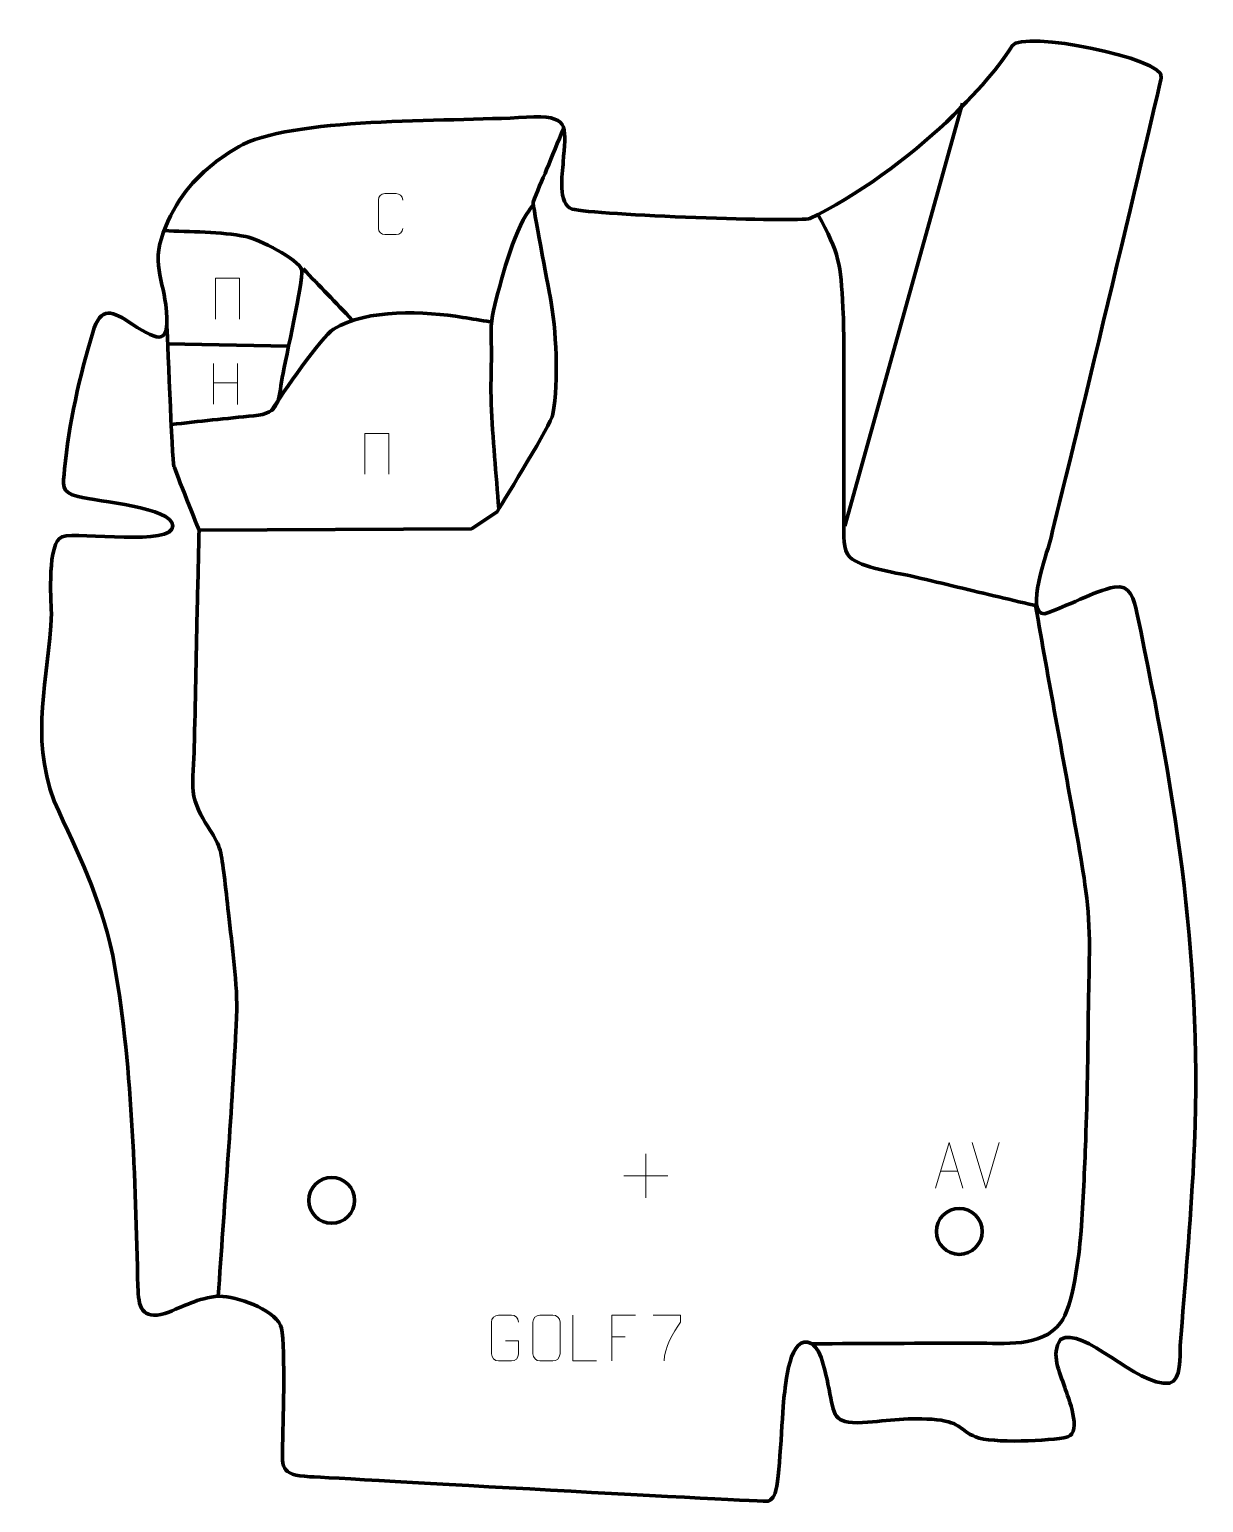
# Model space of a CAD drawing. Header units: millimetres. Extents: x -321 to 319, y -419 to 385.
import ezdxf

# ---------------------------------------------------------------- set-up
doc = ezdxf.new("R2010")
doc.units = ezdxf.units.MM
doc.header["$MEASUREMENT"] = 0
doc.layers.add('layer 1', color=7, linetype='Continuous')
doc.layers.add('layer 2', color=7, linetype='Continuous')

msp = doc.modelspace()

# ---------------------------------------------------------------- linework, layer by layer
at = {"layer": 'layer 1', "color": 142, "lineweight": 158}
for points in [[(123.2466, 113.7548), (123.2466, 113.7548), (187.343, 344.4109), (187.343, 344.4109)], [(-172.0488, 254.1522), (-163.1072, 244.8287), (-154.1655, 235.5052), (-145.2239, 226.1817)], [(-245.874, 213.2793), (-245.874, 213.2793), (-180.1376, 212.0053), (-180.1376, 212.0053)]]:
    msp.add_open_spline(points, degree=3, dxfattribs=at)
for points, knots in [([(-228.7359, 111.5421), (-228.7359, 111.5421), (-80.3044, 112.3358), (-80.3044, 112.3358), (-80.3044, 112.3358), (-80.3044, 112.3358), (-66.2815, 121.5962), (-66.2815, 121.5962), (-66.2815, 121.5962), (-61.239, 130.0461), (-37.1262, 168.8989), (-35.8439, 174.8318), (-35.8439, 174.8318), (-32.561, 193.259), (-33.9921, 220.6906), (-37.4005, 239.2745), (-37.4005, 239.2745), (-38.3157, 244.265), (-46.9784, 289.2375), (-46.6064, 290.3733), (-46.6064, 290.3733), (-44.9339, 295.4788), (-41.4401, 303.04), (-39.3121, 308.2057), (-39.3121, 308.2057), (-36.2025, 315.7538), (-33.0786, 323.2961), (-29.9701, 330.8446)], [0, 0, 0, 0, 0.125, 0.125, 0.125, 0.125, 0.25, 0.25, 0.25, 0.25, 0.375, 0.375, 0.375, 0.375, 0.5, 0.5, 0.5, 0.5, 0.625, 0.625, 0.625, 0.625, 0.75, 0.75, 0.75, 0.75, 1, 1, 1, 1]), ([(-65.3729, 123.1392), (-66.7451, 141.8859), (-68.7319, 161.7844), (-69.4704, 180.4338), (-69.4704, 180.4338), (-69.8319, 189.5624), (-69.4225, 198.8969), (-69.3815, 208.052), (-69.3815, 208.052), (-69.3696, 215.4227), (-70.0892, 224.3762), (-68.3064, 231.4348), (-68.3064, 231.4348), (-64.4955, 246.5236), (-57.5371, 273.6795), (-48.8092, 285.9915), (-48.8092, 285.9915), (-48.0608, 287.0472), (-47.2911, 288.0904), (-46.5238, 289.1325)], [0, 0, 0, 0, 0.16666667, 0.16666667, 0.16666667, 0.16666667, 0.33333333, 0.33333333, 0.33333333, 0.33333333, 0.5, 0.5, 0.5, 0.5, 0.66666667, 0.66666667, 0.66666667, 0.66666667, 1, 1, 1, 1]), ([(108.5919, 283.6509), (120.4779, 262.3176), (120.8915, 257.1777), (122.2143, 232.7499), (122.2143, 232.7499), (123.0171, 217.9255), (122.6725, 200.3074), (122.7233, 185.3029), (122.7233, 185.3029), (122.803, 161.7758), (122.7552, 138.2486), (122.7069, 114.7215), (122.7069, 114.7215), (122.6968, 109.7891), (122.0555, 100.5064), (125.9728, 96.905), (125.9728, 96.905), (132.3353, 91.0554), (150.3996, 88.568), (159.1347, 86.6261), (159.1347, 86.6261), (174.2676, 83.0987), (189.3667, 79.4239), (204.4851, 75.8346), (204.4851, 75.8346), (211.8031, 74.101), (219.1211, 72.3674), (226.4392, 70.6337), (226.4392, 70.6337), (226.4392, 70.6337), (227.9028, 70.287), (227.9028, 70.287)], [0, 0, 0, 0, 0.11111111, 0.11111111, 0.11111111, 0.11111111, 0.22222222, 0.22222222, 0.22222222, 0.22222222, 0.33333333, 0.33333333, 0.33333333, 0.33333333, 0.44444444, 0.44444444, 0.44444444, 0.44444444, 0.55555556, 0.55555556, 0.55555556, 0.55555556, 0.66666667, 0.66666667, 0.66666667, 0.66666667, 0.77777778, 0.77777778, 0.77777778, 0.77777778, 1, 1, 1, 1]), ([(-243.9163, 169.2129), (-228.8074, 170.9046), (-213.975, 172.4953), (-198.8408, 173.9663), (-198.8408, 173.9663), (-184.3079, 175.3789), (-185.5742, 182.2688), (-183.3901, 194.8588), (-183.3901, 194.8588), (-181.463, 205.9679), (-171.972, 246.9318), (-172.7531, 253.3984), (-172.7531, 253.3984), (-174.1713, 259.5452), (-196.9643, 270.3748), (-203.2438, 271.6536), (-203.2438, 271.6536), (-216.8042, 274.4149), (-233.8303, 274.2413), (-247.8545, 274.9474)], [0, 0, 0, 0, 0.16666667, 0.16666667, 0.16666667, 0.16666667, 0.33333333, 0.33333333, 0.33333333, 0.33333333, 0.5, 0.5, 0.5, 0.5, 0.66666667, 0.66666667, 0.66666667, 0.66666667, 1, 1, 1, 1]), ([(-189.1606, 176.975), (-183.5342, 185.6606), (-162.1046, 216.9991), (-155.4423, 221.1741), (-155.4423, 221.1741), (-137.2728, 232.5605), (-105.4221, 230.9614), (-84.9326, 227.6451), (-84.9326, 227.6451), (-79.9685, 226.8417), (-75.0203, 225.9691), (-70.0521, 225.1802)], [0, 0, 0, 0, 0.25, 0.25, 0.25, 0.25, 0.5, 0.5, 0.5, 0.5, 1, 1, 1, 1]), ([(-218.2554, -306.1401), (-215.1196, -257.9174), (-211.0606, -209.2121), (-208.664, -161.0259), (-208.664, -161.0259), (-208.5402, -158.5368), (-208.4255, -156.0483), (-208.3151, -153.5586), (-208.3151, -153.5586), (-207.569, -136.1088), (-210.8264, -114.8988), (-212.7083, -97.2253), (-212.7083, -97.2253), (-213.4441, -90.3155), (-214.2207, -83.4199), (-215.0662, -76.5225), (-215.0662, -76.5225), (-215.0662, -76.5225), (-215.249, -75.0436), (-215.249, -75.0436), (-215.249, -75.0436), (-216.7935, -62.7379), (-217.4106, -59.9287), (-223.9789, -49.98), (-223.9789, -49.98), (-227.9267, -44.0003), (-230.9414, -38.0761), (-231.9988, -30.9841), (-231.9988, -30.9841), (-232.4592, -24.8485), (-231.5811, -13.6936), (-231.392, -6.9928), (-231.392, -6.9928), (-230.7004, 17.5169), (-230.3268, 42.0361), (-229.7687, 66.5494), (-229.7687, 66.5494), (-229.4244, 81.547), (-229.0802, 96.5445), (-228.7359, 111.5421), (-228.7359, 111.5421), (-228.7359, 111.5421), (-241.7004, 144.0858), (-242.4942, 146.4671), (-242.4942, 146.4671), (-243.288, 148.8484), (-246.2957, 223.5328), (-246.2957, 223.5328)], [0, 0, 0, 0, 0.07692308, 0.07692308, 0.07692308, 0.07692308, 0.15384615, 0.15384615, 0.15384615, 0.15384615, 0.23076923, 0.23076923, 0.23076923, 0.23076923, 0.30769231, 0.30769231, 0.30769231, 0.30769231, 0.38461538, 0.38461538, 0.38461538, 0.38461538, 0.46153846, 0.46153846, 0.46153846, 0.46153846, 0.53846154, 0.53846154, 0.53846154, 0.53846154, 0.61538462, 0.61538462, 0.61538462, 0.61538462, 0.69230769, 0.69230769, 0.69230769, 0.69230769, 0.76923077, 0.76923077, 0.76923077, 0.76923077, 0.84615385, 0.84615385, 0.84615385, 0.84615385, 1, 1, 1, 1]), ([(227.2419, 70.4435), (234.2842, 29.7316), (241.9577, -10.8522), (249.1909, -51.5277), (249.1909, -51.5277), (252.9028, -72.5195), (256.3405, -90.5959), (256.5635, -112.0798), (256.5635, -112.0798), (256.7002, -125.2502), (256.1183, -138.4209), (255.9771, -151.5908), (255.9771, -151.5908), (255.7698, -174.6574), (255.3848, -197.6958), (254.5655, -220.7501), (254.5655, -220.7501), (253.9386, -237.4011), (253.2673, -253.9805), (252.0195, -270.6014), (252.0195, -270.6014), (252.0195, -270.6014), (251.9059, -272.0879), (251.9059, -272.0879), (251.9059, -272.0879), (251.0192, -283.5013), (247.666, -312.0382), (240.904, -320.6734), (240.904, -320.6734), (230.3252, -334.1828), (210.0434, -331.8001), (194.8147, -331.6298), (194.8147, -331.6298), (164.9504, -331.7809), (135.0859, -331.9107), (105.2214, -332.0282)], [0, 0, 0, 0, 0.1, 0.1, 0.1, 0.1, 0.2, 0.2, 0.2, 0.2, 0.3, 0.3, 0.3, 0.3, 0.4, 0.4, 0.4, 0.4, 0.5, 0.5, 0.5, 0.5, 0.6, 0.6, 0.6, 0.6, 0.7, 0.7, 0.7, 0.7, 0.8, 0.8, 0.8, 0.8, 1, 1, 1, 1])]:
    msp.add_open_spline(points, degree=3, knots=knots, dxfattribs=at)
at = {"layer": 'layer 1', "color": 250, "lineweight": 9}
for points, knots in [([(-117.7198, 276.17), (-117.845, 274.089), (-119.3472, 272.7638), (-121.2709, 272.7541), (-121.2709, 272.7541), (-123.3595, 272.7544), (-125.4481, 272.7544), (-127.5364, 272.7541), (-127.5364, 272.7541), (-129.2606, 272.6597), (-131.027, 274.3476), (-131.017, 276.1544), (-131.017, 276.1544), (-131.0166, 281.3226), (-131.0166, 286.4903), (-131.017, 291.6577), (-131.017, 291.6577), (-131.0132, 293.5728), (-129.4487, 295.1127), (-127.5208, 295.1006), (-127.5208, 295.1006), (-125.4378, 295.1006), (-123.3543, 295.1006), (-121.2709, 295.1006), (-121.2709, 295.1006), (-119.5274, 295.1324), (-117.7437, 293.7965), (-117.7198, 291.6131)], [0, 0, 0, 0, 0.125, 0.125, 0.125, 0.125, 0.25, 0.25, 0.25, 0.25, 0.375, 0.375, 0.375, 0.375, 0.5, 0.5, 0.5, 0.5, 0.625, 0.625, 0.625, 0.625, 0.75, 0.75, 0.75, 0.75, 1, 1, 1, 1]), ([(-219.8278, 226.7132), (-219.8278, 226.7132), (-219.8278, 249.0635), (-219.8278, 249.0635), (-219.8278, 249.0635), (-219.8278, 249.0635), (-206.7096, 249.0635), (-206.7096, 249.0635), (-206.7096, 249.0635), (-206.7096, 249.0635), (-206.7096, 226.7132), (-206.7096, 226.7132)], [0, 0, 0, 0, 0.25, 0.25, 0.25, 0.25, 0.5, 0.5, 0.5, 0.5, 1, 1, 1, 1]), ([(-138.3362, 142.0465), (-138.3362, 142.0465), (-138.3362, 164.3968), (-138.3362, 164.3968), (-138.3362, 164.3968), (-138.3362, 164.3968), (-125.2179, 164.3968), (-125.2179, 164.3968), (-125.2179, 164.3968), (-125.2179, 164.3968), (-125.2179, 142.0465), (-125.2179, 142.0465)], [0, 0, 0, 0, 0.25, 0.25, 0.25, 0.25, 0.5, 0.5, 0.5, 0.5, 1, 1, 1, 1]), ([(172.6847, -247.2613), (172.6847, -247.2613), (180.0558, -222.3078), (180.0558, -222.3078), (180.0558, -222.3078), (180.0558, -222.3078), (187.6256, -247.2613), (187.6256, -247.2613)], [0, 0, 0, 0, 0.33333333, 0.33333333, 0.33333333, 0.33333333, 1, 1, 1, 1]), ([(-61.6996, -330.4153), (-61.6996, -330.4153), (-54.5315, -330.4153), (-54.5315, -330.4153), (-54.5315, -330.4153), (-54.5315, -330.4153), (-54.5315, -337.5834), (-54.5315, -337.5834), (-54.5315, -337.5834), (-54.6712, -339.9068), (-56.3483, -341.3864), (-58.4962, -341.3972), (-58.4962, -341.3972), (-60.828, -341.3968), (-63.1599, -341.3968), (-65.4915, -341.3972), (-65.4915, -341.3972), (-67.4164, -341.5026), (-69.3886, -339.6181), (-69.3774, -337.6008), (-69.3774, -337.6008), (-69.377, -331.8307), (-69.377, -326.061), (-69.3774, -320.2917), (-69.3774, -320.2917), (-69.3732, -318.1536), (-67.6264, -316.4344), (-65.4741, -316.4478), (-65.4741, -316.4478), (-63.1484, -316.4478), (-60.8223, -316.4478), (-58.4962, -316.4478), (-58.4962, -316.4478), (-56.5495, -316.4124), (-54.558, -317.9039), (-54.5315, -320.3416)], [0, 0, 0, 0, 0.1, 0.1, 0.1, 0.1, 0.2, 0.2, 0.2, 0.2, 0.3, 0.3, 0.3, 0.3, 0.4, 0.4, 0.4, 0.4, 0.5, 0.5, 0.5, 0.5, 0.6, 0.6, 0.6, 0.6, 0.7, 0.7, 0.7, 0.7, 0.8, 0.8, 0.8, 0.8, 1, 1, 1, 1]), ([(-42.9296, -316.4484), (-40.6039, -316.4484), (-38.2778, -316.4484), (-35.9517, -316.4484), (-35.9517, -316.4484), (-34.005, -316.4128), (-32.0136, -317.9044), (-31.987, -320.342), (-31.987, -320.342), (-31.9874, -326.0889), (-31.9874, -331.8362), (-31.987, -337.5839), (-31.987, -337.5839), (-32.1268, -339.9073), (-33.804, -341.3869), (-35.9517, -341.3977), (-35.9517, -341.3977), (-38.2836, -341.3973), (-40.6155, -341.3973), (-42.947, -341.3977), (-42.947, -341.3977), (-44.872, -341.5031), (-46.844, -339.6186), (-46.8329, -337.6013), (-46.8329, -337.6013), (-46.8326, -331.8312), (-46.8326, -326.0615), (-46.8329, -320.2922), (-46.8329, -320.2922), (-46.8286, -318.1541), (-45.082, -316.4349), (-42.9296, -316.4484)], [0, 0, 0, 0, 0.11111111, 0.11111111, 0.11111111, 0.11111111, 0.22222222, 0.22222222, 0.22222222, 0.22222222, 0.33333333, 0.33333333, 0.33333333, 0.33333333, 0.44444444, 0.44444444, 0.44444444, 0.44444444, 0.55555556, 0.55555556, 0.55555556, 0.55555556, 0.66666667, 0.66666667, 0.66666667, 0.66666667, 0.77777778, 0.77777778, 0.77777778, 0.77777778, 1, 1, 1, 1]), ([(-12.0814, -341.4015), (-12.0814, -341.4015), (-25.0305, -341.4015), (-25.0305, -341.4015), (-25.0305, -341.4015), (-25.0305, -341.4015), (-25.0305, -316.4479), (-25.0305, -316.4479)], [0, 0, 0, 0, 0.33333333, 0.33333333, 0.33333333, 0.33333333, 1, 1, 1, 1]), ([(9.1555, -316.4404), (9.1555, -316.4404), (-3.7186, -316.4404), (-3.7186, -316.4404), (-3.7186, -316.4404), (-3.7186, -316.4404), (-3.7186, -341.394), (-3.7186, -341.394)], [0, 0, 0, 0, 0.33333333, 0.33333333, 0.33333333, 0.33333333, 1, 1, 1, 1]), ([(18.8735, -316.4379), (18.8735, -316.4379), (33.6896, -316.4379), (33.6896, -316.4379), (33.6896, -316.4379), (33.6893, -317.6875), (33.6893, -318.9371), (33.6896, -320.1869), (33.6896, -320.1869), (29.6952, -326.184), (24.78, -334.0176), (24.78, -341.3964)], [0, 0, 0, 0, 0.25, 0.25, 0.25, 0.25, 0.5, 0.5, 0.5, 0.5, 1, 1, 1, 1])]:
    msp.add_open_spline(points, degree=3, knots=knots, dxfattribs=at)
for points in [[(-220.8849, 202.4968), (-220.8849, 202.4968), (-220.8849, 180.3041), (-220.8849, 180.3041)], [(-207.7692, 202.4968), (-207.7692, 202.4968), (-207.7692, 180.1465), (-207.7692, 180.1465)], [(-220.8674, 191.8544), (-220.8674, 191.8544), (-207.7692, 191.8544), (-207.7692, 191.8544)], [(200.0443, -247.2686), (200.0443, -247.2686), (192.7224, -222.315), (192.7224, -222.315)], [(207.3662, -222.315), (207.3662, -222.315), (200.0443, -247.2686), (200.0443, -247.2686)], [(14.8022, -228.4896), (14.8022, -228.4896), (14.8022, -252.4675), (14.8022, -252.4675)], [(2.8133, -240.4786), (2.8133, -240.4786), (26.7912, -240.4786), (26.7912, -240.4786)], [(175.4073, -238.0119), (175.4073, -238.0119), (184.903, -238.0119), (184.903, -238.0119)], [(-3.7186, -328.3201), (-3.7186, -328.3201), (3.4496, -328.3201), (3.4496, -328.3201)]]:
    msp.add_open_spline(points, degree=3, dxfattribs=at)
at = {"layer": 'layer 1', "color": 142, "lineweight": 200}
for points in [[(-156.437, -241.3497), (-163.3405, -241.3497), (-168.9369, -246.9461), (-168.9369, -253.8497), (-168.9369, -253.8497), (-168.937, -260.7532), (-163.3405, -266.3497), (-156.437, -266.3497), (-156.437, -266.3497), (-149.5334, -266.3497), (-143.937, -260.7533), (-143.937, -253.8497), (-143.937, -253.8497), (-143.9369, -246.9462), (-149.5334, -241.3497), (-156.437, -241.3497)], [(-156.437, -241.3497), (-163.3405, -241.3497), (-168.9369, -246.9461), (-168.9369, -253.8497), (-168.9369, -253.8497), (-168.937, -260.7532), (-163.3405, -266.3497), (-156.437, -266.3497), (-156.437, -266.3497), (-149.5334, -266.3497), (-143.937, -260.7533), (-143.937, -253.8498), (-143.937, -253.8498), (-143.9369, -246.9462), (-149.5334, -241.3497), (-156.437, -241.3497)], [(-156.437, -241.3497), (-163.3405, -241.3497), (-168.9369, -246.9462), (-168.9369, -253.8497), (-168.9369, -253.8497), (-168.937, -260.7533), (-163.3405, -266.3497), (-156.437, -266.3497), (-156.437, -266.3497), (-149.5334, -266.3497), (-143.937, -260.7533), (-143.937, -253.8498), (-143.937, -253.8498), (-143.9369, -246.9462), (-149.5334, -241.3497), (-156.437, -241.3497)], [(-156.437, -241.3497), (-163.3405, -241.3497), (-168.9369, -246.9462), (-168.9369, -253.8497), (-168.9369, -253.8497), (-168.937, -260.7533), (-163.3405, -266.3497), (-156.437, -266.3497), (-156.437, -266.3497), (-149.5334, -266.3498), (-143.937, -260.7533), (-143.937, -253.8498), (-143.937, -253.8498), (-143.9369, -246.9462), (-149.5334, -241.3497), (-156.437, -241.3497)], [(-156.437, -241.3498), (-163.3405, -241.3498), (-168.9369, -246.9462), (-168.9369, -253.8497), (-168.9369, -253.8497), (-168.937, -260.7533), (-163.3405, -266.3497), (-156.437, -266.3498), (-156.437, -266.3498), (-149.5334, -266.3498), (-143.937, -260.7534), (-143.937, -253.8498), (-143.937, -253.8498), (-143.9369, -246.9462), (-149.5334, -241.3498), (-156.437, -241.3498)], [(-156.437, -241.3498), (-163.3405, -241.3498), (-168.9369, -246.9462), (-168.9369, -253.8497), (-168.9369, -253.8497), (-168.937, -260.7533), (-163.3405, -266.3497), (-156.437, -266.3498), (-156.437, -266.3498), (-149.5334, -266.3498), (-143.937, -260.7534), (-143.937, -253.8498), (-143.937, -253.8498), (-143.9369, -246.9462), (-149.5334, -241.3498), (-156.437, -241.3498)], [(-156.437, -241.3498), (-163.3405, -241.3498), (-168.9369, -246.9462), (-168.9369, -253.8498), (-168.9369, -253.8498), (-168.937, -260.7533), (-163.3405, -266.3498), (-156.437, -266.3498), (-156.437, -266.3498), (-149.5334, -266.3498), (-143.937, -260.7534), (-143.937, -253.8498), (-143.937, -253.8498), (-143.9369, -246.9463), (-149.5334, -241.3498), (-156.437, -241.3498)], [(-156.437, -241.3498), (-163.3405, -241.3498), (-168.9369, -246.9462), (-168.9369, -253.8498), (-168.9369, -253.8498), (-168.937, -260.7533), (-163.3405, -266.3498), (-156.437, -266.3498), (-156.437, -266.3498), (-149.5334, -266.3498), (-143.937, -260.7534), (-143.937, -253.8498), (-143.937, -253.8498), (-143.9369, -246.9463), (-149.5334, -241.3498), (-156.437, -241.3498)], [(-156.437, -241.3498), (-163.3405, -241.3498), (-168.9369, -246.9462), (-168.9369, -253.8498), (-168.9369, -253.8498), (-168.937, -260.7533), (-163.3405, -266.3498), (-156.437, -266.3498), (-156.437, -266.3498), (-149.5334, -266.3498), (-143.937, -260.7534), (-143.937, -253.8499), (-143.937, -253.8499), (-143.9369, -246.9463), (-149.5334, -241.3498), (-156.437, -241.3498)], [(-156.437, -241.3498), (-163.3405, -241.3498), (-168.9369, -246.9462), (-168.9369, -253.8498), (-168.9369, -253.8498), (-168.937, -260.7534), (-163.3405, -266.3498), (-156.437, -266.3498), (-156.437, -266.3498), (-149.5334, -266.3498), (-143.937, -260.7534), (-143.937, -253.8499), (-143.937, -253.8499), (-143.9369, -246.9463), (-149.5334, -241.3498), (-156.437, -241.3498)], [(-156.437, -241.3498), (-163.3405, -241.3498), (-168.9369, -246.9463), (-168.9369, -253.8498), (-168.9369, -253.8498), (-168.937, -260.7534), (-163.3405, -266.3498), (-156.437, -266.3498), (-156.437, -266.3498), (-149.5334, -266.3499), (-143.937, -260.7534), (-143.937, -253.8499), (-143.937, -253.8499), (-143.9369, -246.9463), (-149.5334, -241.3498), (-156.437, -241.3498)], [(-156.437, -241.3498), (-163.3405, -241.3498), (-168.9369, -246.9463), (-168.9369, -253.8498), (-168.9369, -253.8498), (-168.937, -260.7534), (-163.3405, -266.3498), (-156.437, -266.3498), (-156.437, -266.3498), (-149.5334, -266.3499), (-143.937, -260.7534), (-143.937, -253.8499), (-143.937, -253.8499), (-143.9369, -246.9463), (-149.5334, -241.3498), (-156.437, -241.3498)], [(-156.437, -241.3499), (-163.3405, -241.3499), (-168.9369, -246.9463), (-168.9369, -253.8498), (-168.9369, -253.8498), (-168.937, -260.7534), (-163.3405, -266.3498), (-156.437, -266.3499), (-156.437, -266.3499), (-149.5334, -266.3499), (-143.937, -260.7535), (-143.937, -253.8499), (-143.937, -253.8499), (-143.9369, -246.9463), (-149.5334, -241.3499), (-156.437, -241.3499)], [(-156.437, -241.3499), (-163.3405, -241.3499), (-168.9369, -246.9463), (-168.9369, -253.8499), (-168.9369, -253.8499), (-168.937, -260.7534), (-163.3405, -266.3499), (-156.437, -266.3499), (-156.437, -266.3499), (-149.5334, -266.3499), (-143.937, -260.7535), (-143.937, -253.8499), (-143.937, -253.8499), (-143.9369, -246.9463), (-149.5334, -241.3499), (-156.437, -241.3499)], [(-156.437, -241.3499), (-163.3405, -241.3499), (-168.9369, -246.9463), (-168.9369, -253.8499), (-168.9369, -253.8499), (-168.937, -260.7534), (-163.3405, -266.3499), (-156.437, -266.3499), (-156.437, -266.3499), (-149.5334, -266.3499), (-143.937, -260.7535), (-143.937, -253.8499), (-143.937, -253.8499), (-143.9369, -246.9464), (-149.5334, -241.3499), (-156.437, -241.3499)], [(-156.437, -241.3499), (-163.3405, -241.3499), (-168.9369, -246.9463), (-168.9369, -253.8499), (-168.9369, -253.8499), (-168.937, -260.7534), (-163.3405, -266.3499), (-156.437, -266.3499), (-156.437, -266.3499), (-149.5334, -266.3499), (-143.937, -260.7535), (-143.937, -253.8499), (-143.937, -253.8499), (-143.9369, -246.9464), (-149.5334, -241.3499), (-156.437, -241.3499)], [(-156.437, -241.3499), (-163.3405, -241.3499), (-168.9369, -246.9463), (-168.9369, -253.8499), (-168.9369, -253.8499), (-168.937, -260.7534), (-163.3405, -266.3499), (-156.437, -266.3499), (-156.437, -266.3499), (-149.5334, -266.3499), (-143.937, -260.7535), (-143.937, -253.85), (-143.937, -253.85), (-143.9369, -246.9464), (-149.5334, -241.3499), (-156.437, -241.3499)], [(-156.437, -241.3499), (-163.3405, -241.3499), (-168.9369, -246.9464), (-168.9369, -253.8499), (-168.9369, -253.8499), (-168.937, -260.7535), (-163.3405, -266.3499), (-156.437, -266.3499), (-156.437, -266.3499), (-149.5334, -266.3499), (-143.937, -260.7535), (-143.937, -253.85), (-143.937, -253.85), (-143.9369, -246.9464), (-149.5334, -241.3499), (-156.437, -241.3499)], [(-156.437, -241.3499), (-163.3405, -241.3499), (-168.9369, -246.9464), (-168.9369, -253.8499), (-168.9369, -253.8499), (-168.937, -260.7535), (-163.3405, -266.3499), (-156.437, -266.3499), (-156.437, -266.3499), (-149.5334, -266.35), (-143.937, -260.7535), (-143.937, -253.85), (-143.937, -253.85), (-143.9369, -246.9464), (-149.5334, -241.3499), (-156.437, -241.3499)], [(-156.437, -241.35), (-163.3405, -241.35), (-168.9369, -246.9464), (-168.9369, -253.8499), (-168.9369, -253.8499), (-168.937, -260.7535), (-163.3405, -266.3499), (-156.437, -266.35), (-156.437, -266.35), (-149.5334, -266.35), (-143.937, -260.7536), (-143.937, -253.85), (-143.937, -253.85), (-143.9369, -246.9464), (-149.5334, -241.35), (-156.437, -241.35)], [(-156.437, -241.35), (-163.3405, -241.35), (-168.9369, -246.9464), (-168.9369, -253.8499), (-168.9369, -253.8499), (-168.937, -260.7535), (-163.3405, -266.3499), (-156.437, -266.35), (-156.437, -266.35), (-149.5334, -266.35), (-143.937, -260.7536), (-143.937, -253.85), (-143.937, -253.85), (-143.9369, -246.9464), (-149.5334, -241.35), (-156.437, -241.35)], [(185.6696, -258.283), (178.766, -258.283), (173.1696, -263.8794), (173.1696, -270.783), (173.1696, -270.783), (173.1695, -277.6865), (178.766, -283.283), (185.6695, -283.283), (185.6695, -283.283), (192.5731, -283.283), (198.1695, -277.6866), (198.1695, -270.783), (198.1695, -270.783), (198.1696, -263.8795), (192.5731, -258.283), (185.6696, -258.283)], [(185.6696, -258.283), (178.766, -258.283), (173.1696, -263.8794), (173.1696, -270.783), (173.1696, -270.783), (173.1695, -277.6865), (178.766, -283.283), (185.6695, -283.283), (185.6695, -283.283), (192.5731, -283.283), (198.1695, -277.6866), (198.1695, -270.7831), (198.1695, -270.7831), (198.1696, -263.8795), (192.5731, -258.283), (185.6696, -258.283)], [(185.6696, -258.283), (178.766, -258.283), (173.1696, -263.8795), (173.1696, -270.783), (173.1696, -270.783), (173.1695, -277.6866), (178.766, -283.283), (185.6695, -283.283), (185.6695, -283.283), (192.5731, -283.283), (198.1695, -277.6866), (198.1695, -270.7831), (198.1695, -270.7831), (198.1696, -263.8795), (192.5731, -258.283), (185.6696, -258.283)], [(185.6696, -258.283), (178.766, -258.283), (173.1696, -263.8795), (173.1696, -270.783), (173.1696, -270.783), (173.1695, -277.6866), (178.766, -283.283), (185.6695, -283.283), (185.6695, -283.283), (192.5731, -283.2831), (198.1695, -277.6866), (198.1695, -270.7831), (198.1695, -270.7831), (198.1696, -263.8795), (192.5731, -258.283), (185.6696, -258.283)], [(185.6696, -258.2831), (178.766, -258.2831), (173.1696, -263.8795), (173.1696, -270.783), (173.1696, -270.783), (173.1695, -277.6866), (178.766, -283.283), (185.6695, -283.2831), (185.6695, -283.2831), (192.5731, -283.2831), (198.1695, -277.6867), (198.1695, -270.7831), (198.1695, -270.7831), (198.1696, -263.8795), (192.5731, -258.2831), (185.6696, -258.2831)], [(185.6696, -258.2831), (178.766, -258.2831), (173.1696, -263.8795), (173.1696, -270.783), (173.1696, -270.783), (173.1695, -277.6866), (178.766, -283.283), (185.6695, -283.2831), (185.6695, -283.2831), (192.5731, -283.2831), (198.1695, -277.6867), (198.1695, -270.7831), (198.1695, -270.7831), (198.1696, -263.8795), (192.5731, -258.2831), (185.6696, -258.2831)], [(185.6696, -258.2831), (178.766, -258.2831), (173.1696, -263.8795), (173.1696, -270.7831), (173.1696, -270.7831), (173.1695, -277.6866), (178.766, -283.2831), (185.6695, -283.2831), (185.6695, -283.2831), (192.5731, -283.2831), (198.1695, -277.6867), (198.1695, -270.7831), (198.1695, -270.7831), (198.1696, -263.8796), (192.5731, -258.2831), (185.6696, -258.2831)], [(185.6696, -258.2831), (178.766, -258.2831), (173.1696, -263.8795), (173.1696, -270.7831), (173.1696, -270.7831), (173.1695, -277.6866), (178.766, -283.2831), (185.6695, -283.2831), (185.6695, -283.2831), (192.5731, -283.2831), (198.1695, -277.6867), (198.1695, -270.7831), (198.1695, -270.7831), (198.1696, -263.8796), (192.5731, -258.2831), (185.6696, -258.2831)], [(185.6696, -258.2831), (178.766, -258.2831), (173.1696, -263.8795), (173.1696, -270.7831), (173.1696, -270.7831), (173.1695, -277.6866), (178.766, -283.2831), (185.6695, -283.2831), (185.6695, -283.2831), (192.5731, -283.2831), (198.1695, -277.6867), (198.1695, -270.7832), (198.1695, -270.7832), (198.1696, -263.8796), (192.5731, -258.2831), (185.6696, -258.2831)], [(185.6696, -258.2831), (178.766, -258.2831), (173.1696, -263.8795), (173.1696, -270.7831), (173.1696, -270.7831), (173.1695, -277.6867), (178.766, -283.2831), (185.6695, -283.2831), (185.6695, -283.2831), (192.5731, -283.2831), (198.1695, -277.6867), (198.1695, -270.7832), (198.1695, -270.7832), (198.1696, -263.8796), (192.5731, -258.2831), (185.6696, -258.2831)], [(185.6696, -258.2831), (178.766, -258.2831), (173.1696, -263.8796), (173.1696, -270.7831), (173.1696, -270.7831), (173.1695, -277.6867), (178.766, -283.2831), (185.6695, -283.2831), (185.6695, -283.2831), (192.5731, -283.2832), (198.1695, -277.6867), (198.1695, -270.7832), (198.1695, -270.7832), (198.1696, -263.8796), (192.5731, -258.2831), (185.6696, -258.2831)], [(185.6696, -258.2831), (178.766, -258.2831), (173.1696, -263.8796), (173.1696, -270.7831), (173.1696, -270.7831), (173.1695, -277.6867), (178.766, -283.2831), (185.6695, -283.2831), (185.6695, -283.2831), (192.5731, -283.2832), (198.1695, -277.6867), (198.1695, -270.7832), (198.1695, -270.7832), (198.1696, -263.8796), (192.5731, -258.2831), (185.6696, -258.2831)], [(185.6696, -258.2832), (178.766, -258.2832), (173.1696, -263.8796), (173.1696, -270.7831), (173.1696, -270.7831), (173.1695, -277.6867), (178.766, -283.2831), (185.6695, -283.2832), (185.6695, -283.2832), (192.5731, -283.2832), (198.1695, -277.6868), (198.1695, -270.7832), (198.1695, -270.7832), (198.1696, -263.8796), (192.5731, -258.2832), (185.6696, -258.2832)], [(185.6696, -258.2832), (178.766, -258.2832), (173.1696, -263.8796), (173.1696, -270.7832), (173.1696, -270.7832), (173.1695, -277.6867), (178.766, -283.2832), (185.6695, -283.2832), (185.6695, -283.2832), (192.5731, -283.2832), (198.1695, -277.6868), (198.1695, -270.7832), (198.1695, -270.7832), (198.1696, -263.8796), (192.5731, -258.2832), (185.6696, -258.2832)], [(185.6696, -258.2832), (178.766, -258.2832), (173.1696, -263.8796), (173.1696, -270.7832), (173.1696, -270.7832), (173.1695, -277.6867), (178.766, -283.2832), (185.6695, -283.2832), (185.6695, -283.2832), (192.5731, -283.2832), (198.1695, -277.6868), (198.1695, -270.7832), (198.1695, -270.7832), (198.1696, -263.8797), (192.5731, -258.2832), (185.6696, -258.2832)], [(185.6696, -258.2832), (178.766, -258.2832), (173.1696, -263.8796), (173.1696, -270.7832), (173.1696, -270.7832), (173.1695, -277.6867), (178.766, -283.2832), (185.6695, -283.2832), (185.6695, -283.2832), (192.5731, -283.2832), (198.1695, -277.6868), (198.1695, -270.7832), (198.1695, -270.7832), (198.1696, -263.8797), (192.5731, -258.2832), (185.6696, -258.2832)], [(185.6696, -258.2832), (178.766, -258.2832), (173.1696, -263.8796), (173.1696, -270.7832), (173.1696, -270.7832), (173.1695, -277.6867), (178.766, -283.2832), (185.6695, -283.2832), (185.6695, -283.2832), (192.5731, -283.2832), (198.1695, -277.6868), (198.1695, -270.7833), (198.1695, -270.7833), (198.1696, -263.8797), (192.5731, -258.2832), (185.6696, -258.2832)], [(185.6696, -258.2832), (178.766, -258.2832), (173.1696, -263.8797), (173.1696, -270.7832), (173.1696, -270.7832), (173.1695, -277.6868), (178.766, -283.2832), (185.6695, -283.2832), (185.6695, -283.2832), (192.5731, -283.2832), (198.1695, -277.6868), (198.1695, -270.7833), (198.1695, -270.7833), (198.1696, -263.8797), (192.5731, -258.2832), (185.6696, -258.2832)], [(185.6696, -258.2832), (178.766, -258.2832), (173.1696, -263.8797), (173.1696, -270.7832), (173.1696, -270.7832), (173.1695, -277.6868), (178.766, -283.2832), (185.6695, -283.2832), (185.6695, -283.2832), (192.5731, -283.2833), (198.1695, -277.6868), (198.1695, -270.7833), (198.1695, -270.7833), (198.1696, -263.8797), (192.5731, -258.2832), (185.6696, -258.2832)], [(185.6696, -258.2833), (178.766, -258.2833), (173.1696, -263.8797), (173.1696, -270.7832), (173.1696, -270.7832), (173.1695, -277.6868), (178.766, -283.2832), (185.6695, -283.2833), (185.6695, -283.2833), (192.5731, -283.2833), (198.1695, -277.6869), (198.1695, -270.7833), (198.1695, -270.7833), (198.1696, -263.8797), (192.5731, -258.2833), (185.6696, -258.2833)], [(185.6696, -258.2833), (178.766, -258.2833), (173.1696, -263.8797), (173.1696, -270.7832), (173.1696, -270.7832), (173.1695, -277.6868), (178.766, -283.2832), (185.6695, -283.2833), (185.6695, -283.2833), (192.5731, -283.2833), (198.1695, -277.6869), (198.1695, -270.7833), (198.1695, -270.7833), (198.1696, -263.8797), (192.5731, -258.2833), (185.6696, -258.2833)]]:
    msp.add_open_spline(points, degree=3, knots=[0, 0, 0, 0, 0.2, 0.2, 0.2, 0.2, 0.4, 0.4, 0.4, 0.4, 0.6, 0.6, 0.6, 0.6, 1, 1, 1, 1], dxfattribs=at)
for points in [[(-156.437, -241.3497), (-156.437, -241.3497), (-156.437, -241.35), (-156.437, -241.35)], [(-156.437, -241.3497), (-156.437, -241.3497), (-156.437, -241.35), (-156.437, -241.35)], [(-168.9369, -253.8497), (-168.9369, -253.8497), (-168.9369, -253.8499), (-168.9369, -253.8499)], [(-143.937, -253.8497), (-143.937, -253.8497), (-143.937, -253.85), (-143.937, -253.85)], [(185.6696, -258.283), (185.6696, -258.283), (185.6696, -258.2833), (185.6696, -258.2833)], [(185.6696, -258.283), (185.6696, -258.283), (185.6696, -258.2833), (185.6696, -258.2833)], [(-156.437, -266.3497), (-156.437, -266.3497), (-156.437, -266.35), (-156.437, -266.35)], [(173.1696, -270.783), (173.1696, -270.783), (173.1696, -270.7832), (173.1696, -270.7832)], [(198.1695, -270.783), (198.1695, -270.783), (198.1695, -270.7833), (198.1695, -270.7833)], [(185.6695, -283.283), (185.6695, -283.283), (185.6695, -283.2833), (185.6695, -283.2833)]]:
    msp.add_open_spline(points, degree=3, dxfattribs=at)
at = {"layer": 'layer 2', "color": 242, "lineweight": 158}
msp.add_open_spline([(-204.9605, 321.9358), (-172.5896, 337.2867), (-88.8712, 333.9873), (-46.1522, 337.0488), (-46.1522, 337.0488), (-25.7326, 337.3184), (-29.2446, 329.9857), (-30.2395, 312.2888), (-30.2395, 312.2888), (-30.6733, 305.8491), (-33.3762, 289.3101), (-25.4491, 286.6914), (-25.4491, 286.6914), (-12.7606, 283.4019), (98.6056, 279.3809), (104.2195, 281.5626), (104.2195, 281.5626), (128.1867, 292.4833), (159.5202, 315.8918), (178.643, 334.1354), (178.643, 334.1354), (200.2723, 355.055), (209.8035, 368.1053), (214.4942, 375.6985), (214.4942, 375.6985), (220.0046, 384.6194), (297.9663, 368.7449), (295.7663, 358.6758), (295.7663, 358.6758), (295.676, 358.2621), (295.5803, 357.8273), (295.4797, 357.3722), (295.4797, 357.3722), (286.8224, 318.2187), (240.735, 127.7595), (235.0207, 105.0653), (235.0207, 105.0653), (233.5704, 99.7648), (221.2774, 65.6109), (232.0723, 66.02), (232.0723, 66.02), (243.8504, 69.7676), (259.3971, 78.3949), (270.0982, 80.5618), (270.0982, 80.5618), (278.8849, 82.341), (280.9918, 73.4448), (282.5079, 66.5098), (282.5079, 66.5098), (304.3904, -38.6038), (318.7986, -124.8387), (313.4075, -233.1141), (313.4075, -233.1141), (311.6499, -266.5873), (308.6314, -299.6371), (306.1193, -333.0184), (306.1193, -333.0184), (305.7644, -338.6089), (306.8896, -352.0358), (300.22, -353.5681), (300.22, -353.5681), (282.1312, -355.3182), (253.2198, -321.9818), (240.7987, -329.673), (240.7987, -329.673), (235.349, -338.1046), (240.3041, -347.0968), (243.2391, -355.9192), (243.2391, -355.9192), (245.0652, -361.2913), (252.6229, -380.0492), (244.7799, -382.839), (244.7799, -382.839), (235.1096, -385.1035), (203.4169, -386.4896), (194.5331, -382.8209), (194.5331, -382.8209), (185.5612, -379.1159), (187.1505, -375.099), (173.4359, -373.4334), (173.4359, -373.4334), (158.0901, -372.0713), (147.7891, -373.8266), (132.8886, -375.0547), (132.8886, -375.0547), (116.2887, -375.5223), (117.741, -371.2149), (114.6445, -356.817), (114.6445, -356.817), (113.3289, -350.6997), (110.8091, -335.0773), (105.2214, -332.0282), (105.2214, -332.0282), (93.0702, -325.3976), (90.8787, -355.1657), (90.1085, -361.6117), (90.1085, -361.6117), (89.0845, -371.5887), (87.6664, -406.9541), (85.2975, -413.4304), (85.2975, -413.4304), (84.476, -415.6763), (83.1865, -417.0396), (81.6016, -417.8224), (81.6016, -417.8224), (80.0049, -418.6109), (-150.1248, -405.4915), (-168.3269, -404.524), (-168.3269, -404.524), (-185.0945, -403.6328), (-183.4124, -399.4138), (-183.1291, -384.3027), (-183.1291, -384.3027), (-182.9391, -374.2563), (-181.4678, -328.0103), (-184.3312, -321.9883), (-184.3312, -321.9883), (-188.7494, -312.6962), (-208.0342, -306.3758), (-217.6871, -306.087), (-217.6871, -306.087), (-230.5194, -307.2283), (-235.9998, -311.5204), (-247.3583, -315.4911), (-247.3583, -315.4911), (-260.0991, -319.2689), (-261.8313, -311.7931), (-262.086, -300.8084), (-262.086, -300.8084), (-263.6195, -242.6403), (-265.0932, -177.3969), (-275.7608, -120.3591), (-275.7608, -120.3591), (-283.1882, -86.9011), (-293.8584, -66.5589), (-307.8106, -36.1136), (-307.8106, -36.1136), (-321.1864, 1.1602), (-310.717, 28.8985), (-309.261, 66.397), (-309.261, 66.397), (-309.4524, 74.2171), (-311.6315, 104.9509), (-303.3724, 108.0111), (-303.3724, 108.0111), (-293.8133, 110.8906), (-242.9455, 102.6105), (-243.127, 113.9653), (-243.127, 113.9653), (-243.2908, 124.2156), (-283.6432, 127.0901), (-294.6923, 129.9099), (-294.6923, 129.9099), (-304.5787, 132.5383), (-302.7668, 136.0606), (-302.0432, 145.0749), (-302.0432, 145.0749), (-299.9807, 168.272), (-293.5384, 196.9969), (-286.7318, 219.3368), (-286.7318, 219.3368), (-282.1697, 234.3105), (-276.1779, 231.1205), (-265.1743, 223.9628), (-265.1743, 223.9628), (-249.8258, 214.0069), (-244.1091, 212.1914), (-246.9376, 234.5722), (-246.9376, 234.5722), (-247.8678, 241.933), (-250.1124, 249.1474), (-250.8962, 255.8825), (-250.8962, 255.8825), (-252.6165, 270.6615), (-241.8253, 290.2073), (-232.0474, 300.9757), (-232.0474, 300.9757), (-224.1603, 309.6618), (-215.1439, 316.2054), (-204.9605, 321.9358)], degree=3, knots=[0, 0, 0, 0, 0.02173913, 0.02173913, 0.02173913, 0.02173913, 0.04347826, 0.04347826, 0.04347826, 0.04347826, 0.06521739, 0.06521739, 0.06521739, 0.06521739, 0.08695652, 0.08695652, 0.08695652, 0.08695652, 0.10869565, 0.10869565, 0.10869565, 0.10869565, 0.13043478, 0.13043478, 0.13043478, 0.13043478, 0.15217391, 0.15217391, 0.15217391, 0.15217391, 0.17391304, 0.17391304, 0.17391304, 0.17391304, 0.19565217, 0.19565217, 0.19565217, 0.19565217, 0.2173913, 0.2173913, 0.2173913, 0.2173913, 0.23913043, 0.23913043, 0.23913043, 0.23913043, 0.26086957, 0.26086957, 0.26086957, 0.26086957, 0.2826087, 0.2826087, 0.2826087, 0.2826087, 0.30434783, 0.30434783, 0.30434783, 0.30434783, 0.32608696, 0.32608696, 0.32608696, 0.32608696, 0.34782609, 0.34782609, 0.34782609, 0.34782609, 0.36956522, 0.36956522, 0.36956522, 0.36956522, 0.39130435, 0.39130435, 0.39130435, 0.39130435, 0.41304348, 0.41304348, 0.41304348, 0.41304348, 0.43478261, 0.43478261, 0.43478261, 0.43478261, 0.45652174, 0.45652174, 0.45652174, 0.45652174, 0.47826087, 0.47826087, 0.47826087, 0.47826087, 0.5, 0.5, 0.5, 0.5, 0.52173913, 0.52173913, 0.52173913, 0.52173913, 0.54347826, 0.54347826, 0.54347826, 0.54347826, 0.56521739, 0.56521739, 0.56521739, 0.56521739, 0.58695652, 0.58695652, 0.58695652, 0.58695652, 0.60869565, 0.60869565, 0.60869565, 0.60869565, 0.63043478, 0.63043478, 0.63043478, 0.63043478, 0.65217391, 0.65217391, 0.65217391, 0.65217391, 0.67391304, 0.67391304, 0.67391304, 0.67391304, 0.69565217, 0.69565217, 0.69565217, 0.69565217, 0.7173913, 0.7173913, 0.7173913, 0.7173913, 0.73913043, 0.73913043, 0.73913043, 0.73913043, 0.76086957, 0.76086957, 0.76086957, 0.76086957, 0.7826087, 0.7826087, 0.7826087, 0.7826087, 0.80434783, 0.80434783, 0.80434783, 0.80434783, 0.82608696, 0.82608696, 0.82608696, 0.82608696, 0.84782609, 0.84782609, 0.84782609, 0.84782609, 0.86956522, 0.86956522, 0.86956522, 0.86956522, 0.89130435, 0.89130435, 0.89130435, 0.89130435, 0.91304348, 0.91304348, 0.91304348, 0.91304348, 0.93478261, 0.93478261, 0.93478261, 0.93478261, 0.95652174, 0.95652174, 0.95652174, 0.95652174, 1, 1, 1, 1], dxfattribs=at)

doc.saveas('drawing.dxf')
